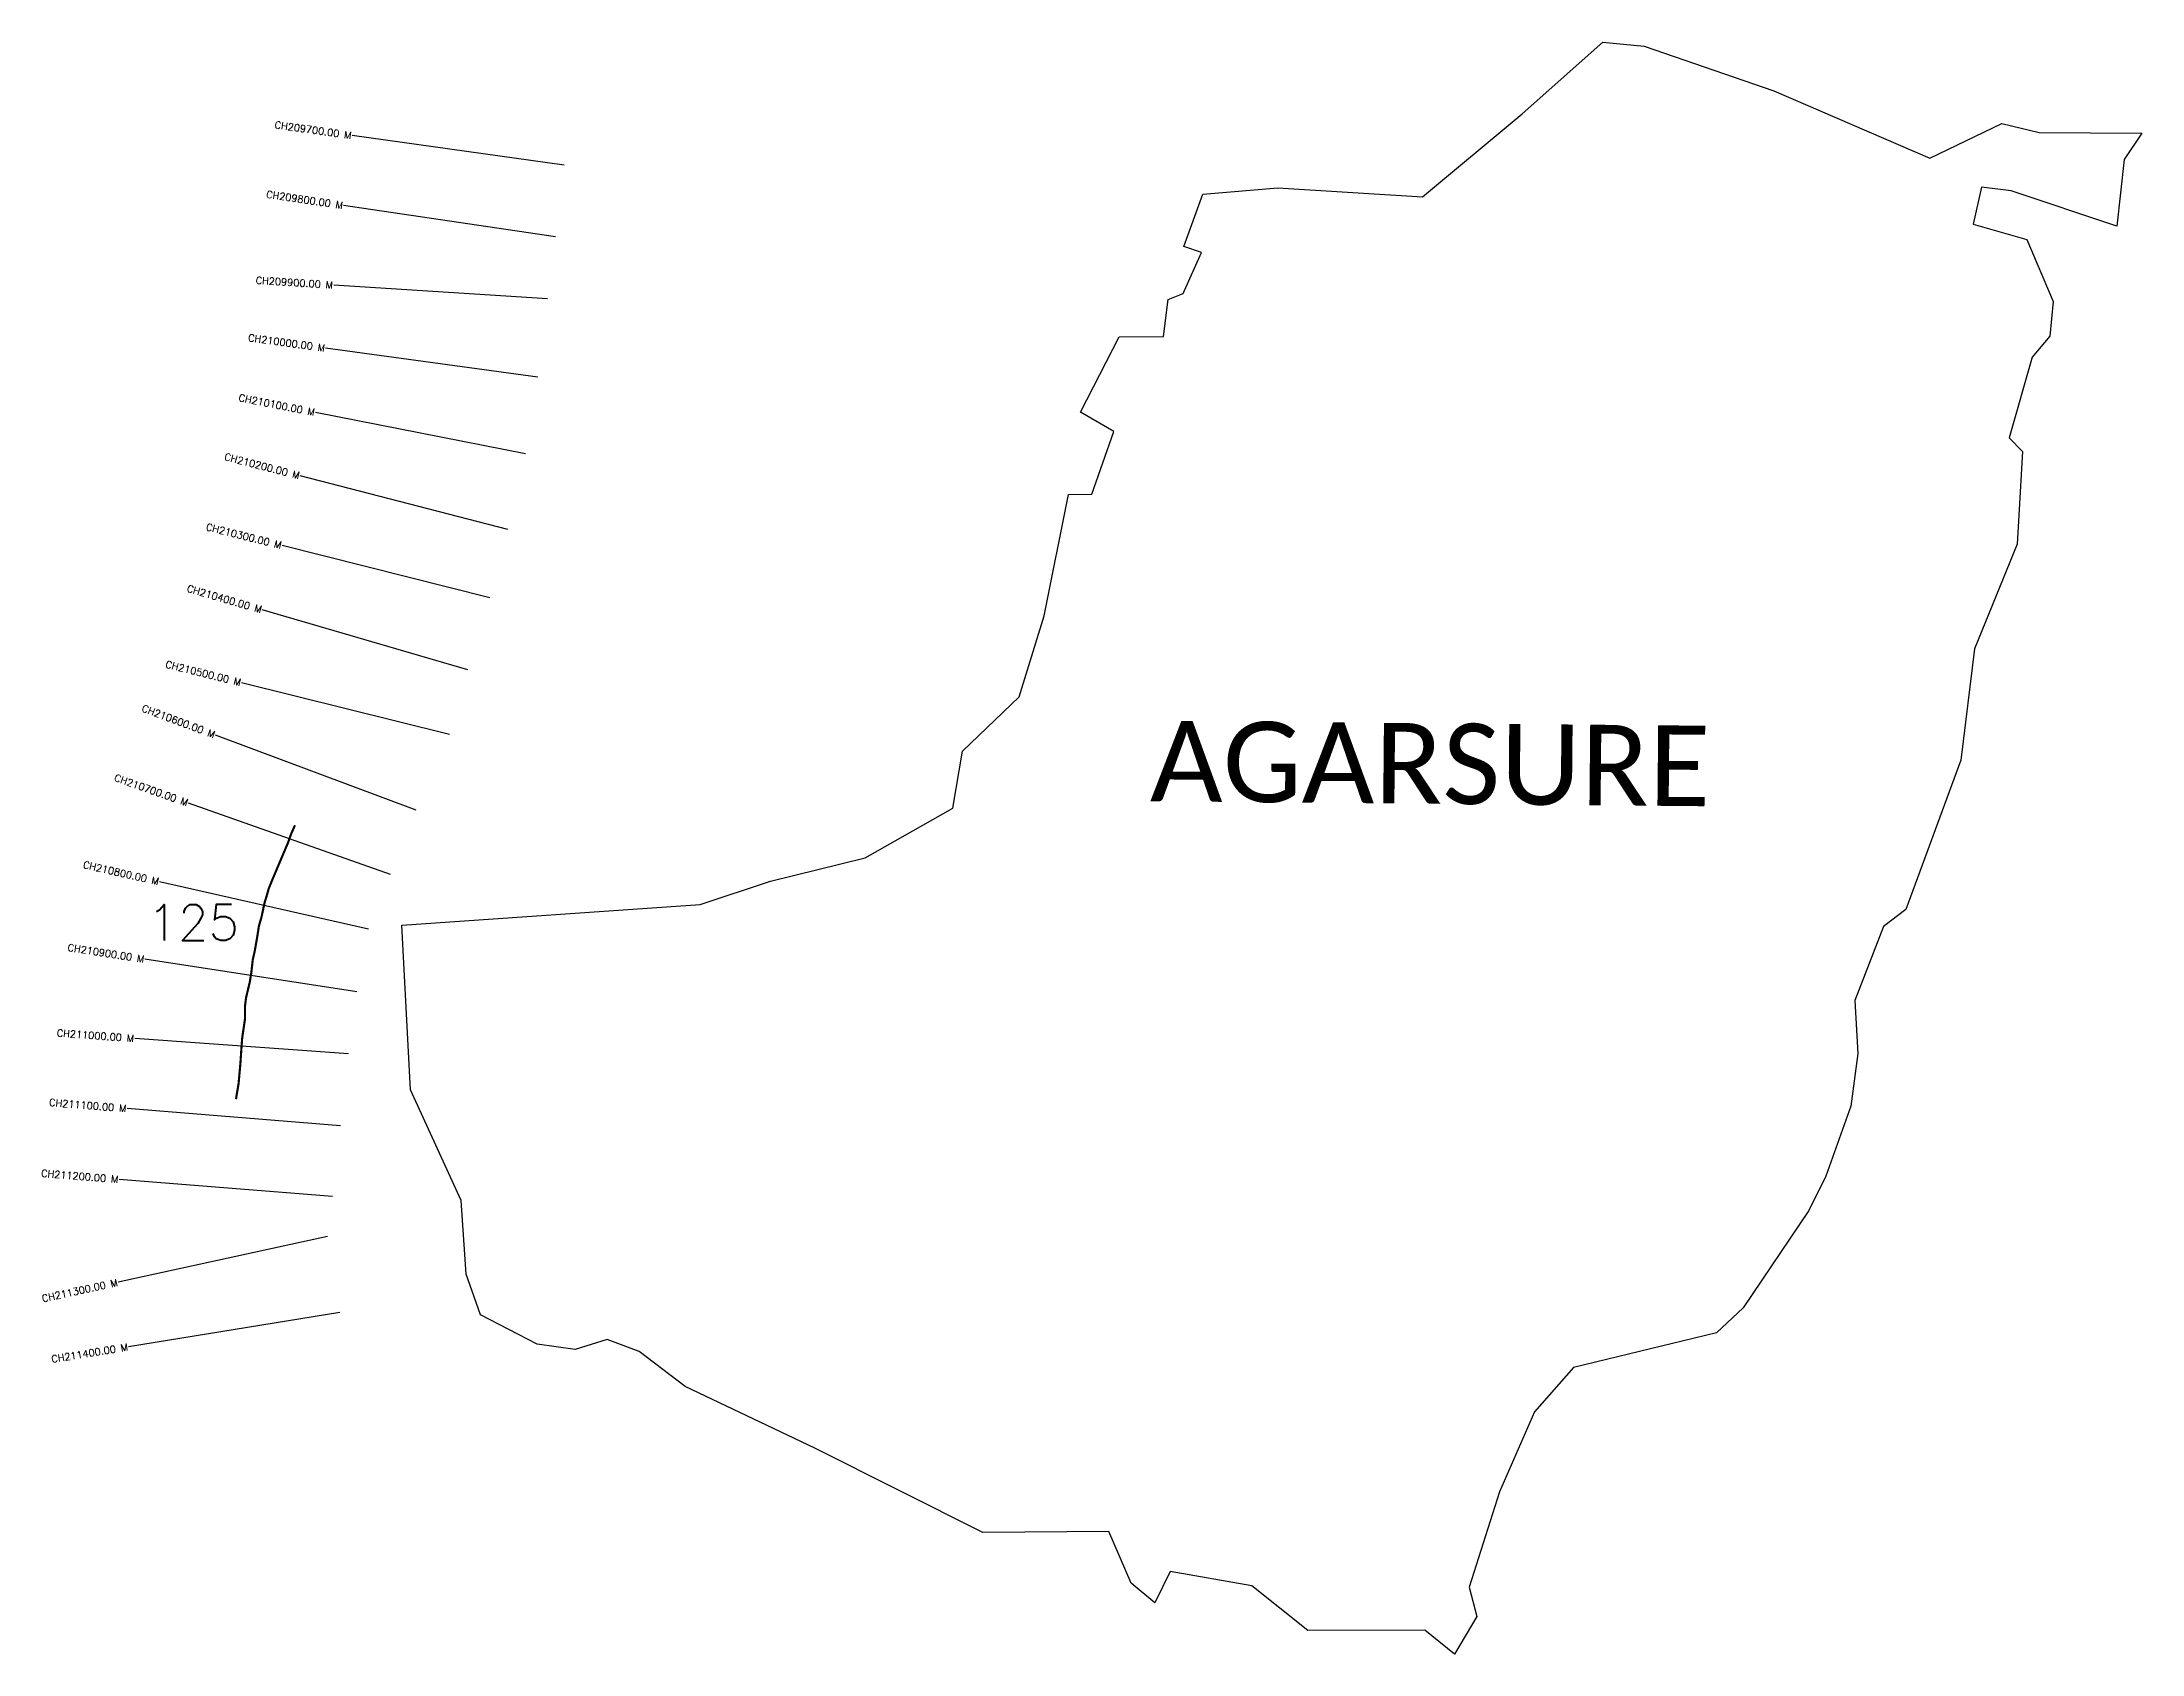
# Model space of a CAD drawing. Header units: metres. Extents: x 274418 to 277359, y 2072985 to 2075242.
import ezdxf
from ezdxf.enums import TextEntityAlignment as Align

# ---------------------------------------------------------------- set-up
doc = ezdxf.new("R2010")
doc.units = ezdxf.units.M
doc.header["$MEASUREMENT"] = 0
for name, color, linetype in [('ARTIFICIALLY PROTECTED', 4, 'Continuous'), ('CS', 134, 'Continuous'), ('CSMark', 6, 'Continuous'), ('village', 3, 'Continuous'), ('VILLAGE NAME', 250, 'Continuous')]:
    doc.layers.add(name, color=color, linetype=linetype)
doc.styles.get("Standard").update_dxf_attribs({"font": 'simplex.shx'})

msp = doc.modelspace()

# ---------------------------------------------------------------- linework, layer by layer
at = {"color": 6, "flags": 128}
msp.add_lwpolyline([(277358.9, 2075114.5), (277334, 2075077.3)], dxfattribs=at)
at = {"layer": 'ARTIFICIALLY PROTECTED', "const_width": 3, "flags": 128}
msp.add_lwpolyline([(274772.1, 2074145.1), (274767, 2074133.7), (274762.5, 2074121), (274754.3, 2074101.7), (274746.4, 2074083), (274741.4, 2074071.3), (274738.4, 2074063.9), (274735.2, 2074056), (274732.8, 2074047.3), (274729.7, 2074037.3), (274727.6, 2074028), (274725.5, 2074017.6), (274721.6, 2074004), (274719.6, 2073991.3), (274717.8, 2073980.6), (274715.6, 2073968.2), (274713, 2073957), (274711, 2073939.3), (274708.9, 2073925.9), (274703.6, 2073903.7), (274702, 2073891), (274702.1, 2073873.9), (274698.1, 2073846.7), (274696.8, 2073828.7), (274695.7, 2073812.1), (274693.1, 2073783.1), (274690.1, 2073765.6), (274689.5, 2073761.5)], dxfattribs=at)
at = {"layer": 'CS'}
for p, q in [((275149.3, 2075069.3), (274852.2, 2075111.1)), ((275136.9, 2074969.2), (274840.2, 2075013.1)), ((275125.7, 2074882.5), (274826.3, 2074901.5)), ((275112.3, 2074772.5), (274815, 2074813.2)), ((275095.1, 2074665.1), (274800.8, 2074723.1)), ((275070, 2074559.4), (274779.5, 2074634.4)), ((275045.1, 2074463.6), (274754.1, 2074536.7)), ((275014.3, 2074362.6), (274726.3, 2074446.6)), ((274988.4, 2074272.4), (274697.2, 2074344.6)), ((274941.7, 2074166.3), (274660.7, 2074271.4)), ((274905.7, 2074076), (274622.9, 2074175.9)), ((274874.9, 2073999.4), (274582.4, 2074066)), ((274858.5, 2073911.6), (274562, 2073957.5)), ((274847, 2073824.8), (274547.7, 2073846.5)), ((274836, 2073724.3), (274537, 2073748.4)), ((274824.7, 2073625.1), (274525.7, 2073649.1)), ((274817.7, 2073569.3), (274524.6, 2073505.4)), ((274835.1, 2073462.6), (274539, 2073414.7))]:
    msp.add_line(p, q, dxfattribs=at)
at = {"layer": 'village', "color": 6}
msp.add_polyline3d([(277334, 2075077.3, 0), (277323.6, 2074983.9, 0), (277175.9, 2075033.6, 0), (277134.3, 2075038.5, 0), (277122.5, 2074987.1, 0), (277197.6, 2074965.4, 0), (277234.4, 2074878.5, 0), (277230, 2074830, 0), (277205.3, 2074800.8, 0), (277173, 2074687.6, 0), (277191.4, 2074668.5, 0), (277184, 2074538.8, 0), (277124.3, 2074392.2, 0), (277105.1, 2074236.2, 0), (277028.3, 2074027.3, 0), (276997.1, 2074003.2, 0), (276956.7, 2073899.8, 0), (276960.9, 2073825.4, 0), (276951.2, 2073751.8, 0), (276916.1, 2073653.7, 0), (276892.3, 2073605.6, 0), (276800.3, 2073469.2, 0), (276763, 2073434.3, 0), (276562.7, 2073385.6, 0), (276508, 2073323.6, 0), (276459, 2073211.8, 0), (276416.8, 2073077.9, 0), (276427.5, 2073037.2, 0), (276396.2, 2072984.5, 0), (276354.5, 2073018.1, 0), (276190.8, 2073017.6, 0), (276112.4, 2073080.1, 0), (275997.7, 2073100.1, 0), (275976.3, 2073056.2, 0), (275943.3, 2073083.8, 0), (275912.1, 2073155.9, 0), (275735.3, 2073154.6, 0), (275500.2, 2073272.6, 0), (275318.6, 2073359.2, 0), (275254.3, 2073408, 0), (275209.3, 2073424.9, 0), (275164.7, 2073411.1, 0), (275111.4, 2073418.6, 0), (275032.1, 2073459.5, 0), (275011.8, 2073516.5, 0), (275004.9, 2073619.5, 0), (274934, 2073774.4, 0), (274921.9, 2074005.1, 0), (275339.8, 2074033.9, 0), (275438.2, 2074066.9, 0), (275570.9, 2074099.4, 0), (275693.4, 2074169.1, 0), (275706.8, 2074248.8, 0), (275786.3, 2074325.1, 0), (275821.5, 2074438.3, 0), (275855.3, 2074608.2, 0), (275888.1, 2074608.7, 0), (275918.9, 2074696.5, 0), (275872.4, 2074723.6, 0), (275926.5, 2074829.1, 0), (275988.4, 2074829.5, 0), (275994.9, 2074881.5, 0), (276016.2, 2074889.6, 0), (276041.5, 2074947.4, 0), (276016.8, 2074955.7, 0), (276043.7, 2075028.8, 0), (276148.4, 2075037.9, 0), (276351.2, 2075025.1, 0), (276490.8, 2075141.5, 0), (276603.8, 2075242, 0), (276661.9, 2075236.2, 0), (276843.4, 2075173.4, 0), (277061.8, 2075079.3, 0), (277162.8, 2075128, 0), (277215.1, 2075115.3, 0), (277358.9, 2075114.5, 0)], dxfattribs=at)
msp.add_polyline3d([(277334, 2075077.3, 0), (277323.6, 2074983.9, 0), (277175.9, 2075033.6, 0), (277134.3, 2075038.5, 0), (277122.5, 2074987.1, 0), (277197.6, 2074965.4, 0), (277234.4, 2074878.5, 0), (277230, 2074830, 0), (277205.3, 2074800.8, 0), (277173, 2074687.6, 0), (277191.4, 2074668.5, 0), (277184, 2074538.8, 0), (277124.3, 2074392.2, 0), (277105.1, 2074236.2, 0), (277028.3, 2074027.3, 0), (276997.1, 2074003.2, 0), (276956.7, 2073899.8, 0), (276960.9, 2073825.4, 0), (276951.2, 2073751.8, 0), (276916.1, 2073653.7, 0), (276892.3, 2073605.6, 0), (276800.3, 2073469.2, 0), (276763, 2073434.3, 0), (276562.7, 2073385.6, 0), (276508, 2073323.6, 0), (276459, 2073211.8, 0), (276416.8, 2073077.9, 0), (276427.5, 2073037.2, 0), (276396.2, 2072984.5, 0), (276354.5, 2073018.1, 0), (276190.8, 2073017.6, 0), (276112.4, 2073080.1, 0), (275997.7, 2073100.1, 0), (275976.3, 2073056.2, 0), (275943.3, 2073083.8, 0), (275912.1, 2073155.9, 0), (275735.3, 2073154.6, 0), (275500.2, 2073272.6, 0), (275318.6, 2073359.2, 0), (275254.3, 2073408, 0), (275209.3, 2073424.9, 0), (275164.7, 2073411.1, 0), (275111.4, 2073418.6, 0), (275032.1, 2073459.5, 0), (275011.8, 2073516.5, 0), (275004.9, 2073619.5, 0), (274934, 2073774.4, 0), (274921.9, 2074005.1, 0), (275339.8, 2074033.9, 0), (275438.2, 2074066.9, 0), (275570.9, 2074099.4, 0), (275693.4, 2074169.1, 0), (275706.8, 2074248.8, 0), (275786.3, 2074325.1, 0), (275821.5, 2074438.3, 0), (275855.3, 2074608.2, 0), (275888.1, 2074608.7, 0), (275918.9, 2074696.5, 0), (275872.4, 2074723.6, 0), (275926.5, 2074829.1, 0), (275988.4, 2074829.5, 0), (275994.9, 2074881.5, 0), (276016.2, 2074889.6, 0), (276041.5, 2074947.4, 0), (276016.8, 2074955.7, 0), (276043.7, 2075028.8, 0), (276148.4, 2075037.9, 0), (276351.2, 2075025.1, 0), (276490.8, 2075141.5, 0), (276603.8, 2075242, 0), (276661.9, 2075236.2, 0), (276843.4, 2075173.4, 0), (277061.8, 2075079.3, 0), (277162.8, 2075128, 0), (277215.1, 2075115.3, 0), (277358.9, 2075114.5, 0)], dxfattribs=at)

# ---------------------------------------------------------------- texts
at = {"insert": (274565.3, 2074033.9), "char_height": 50, "attachment_point": 1}
msp.add_mtext_dynamic_manual_height_columns('125', width=84.374, gutter_width=1, heights=[74.2], dxfattribs=at)
at = {"layer": 'CSMark'}
for s, rotation, p in [('CH209700.00 M', 352.0008, (274851.2, 2075111.2)), ('CH209800.00 M', 351.5864, (274839.2, 2075013.2)), ('CH209900.00 M', 356.3655, (274825.3, 2074901.6)), ('CH210000.00 M', 352.1939, (274814.1, 2074813.4)), ('CH210100.00 M', 348.8424, (274799.8, 2074723.3)), ('CH210200.00 M', 345.5382, (274778.6, 2074634.6)), ('CH210300.00 M', 345.9029, (274753.1, 2074537)), ('CH210400.00 M', 343.7342, (274725.4, 2074446.9)), ('CH210500.00 M', 346.0584, (274696.3, 2074344.9)), ('CH210600.00 M', 339.4847, (274659.8, 2074271.7)), ('CH210700.00 M', 340.5413, (274621.9, 2074176.3)), ('CH210800.00 M', 347.1781, (274581.4, 2074066.2)), ('CH210900.00 M', 351.1979, (274561, 2073957.6)), ('CH211000.00 M', 355.8651, (274546.7, 2073846.6)), ('CH211100.00 M', 355.3944, (274536, 2073748.4)), ('CH211200.00 M', 355.4077, (274524.7, 2073649.2)), ('CH211300.00 M', 12.3068, (274523.7, 2073505.1)), ('CH211400.00 M', 9.1754, (274538, 2073414.6))]:
    msp.add_text(s, height=10, rotation=rotation, dxfattribs=at).set_placement(p, align=Align.MIDDLE_RIGHT)
at = {"layer": 'VILLAGE NAME', "insert": (275970.5, 2074291.5), "char_height": 112.726, "attachment_point": 1, "rotation": 359.482}
msp.add_mtext_dynamic_manual_height_columns('{\\fCalibri|b0|i0|c0|p34;AGARSURE}', width=250.259, gutter_width=563.6, heights=[0], dxfattribs=at)

doc.saveas('drawing.dxf')
